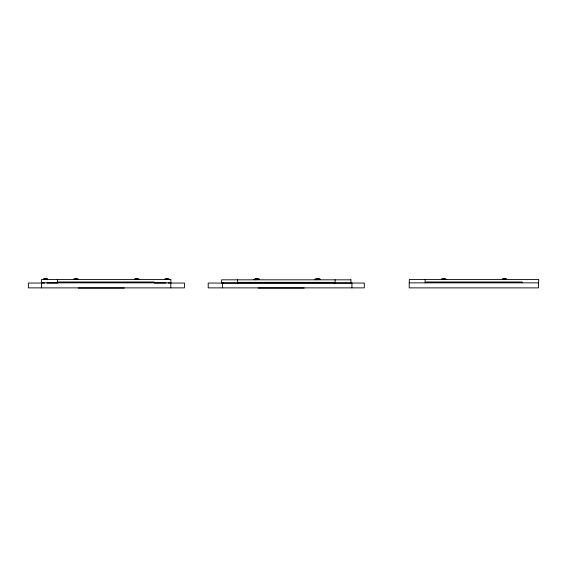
<?xml version="1.0" encoding="UTF-8"?>
<svg xmlns="http://www.w3.org/2000/svg" width="567" height="567" viewBox="0 0 567 567"><rect width="100%" height="100%" fill="white"/><g stroke="black" fill="none" stroke-linecap="round" stroke-linejoin="round"><path stroke-width="0.85" d="M43.616 278.929L47.486 278.929M74.036 278.929L77.913 278.929M134.755 278.929L138.624 278.929M165.032 278.929L168.902 278.929M255.171 278.929L259.041 278.929M315.883 278.929L319.76 278.929M441.806 278.929L445.676 278.929M502.525 278.929L506.395 278.929M43.376 279.127L47.727 279.127M73.802 279.127L78.147 279.127M134.521 279.127L138.865 279.127M164.791 279.127L169.143 279.127M254.93 279.127L259.275 279.127M315.649 279.127L319.994 279.127M441.565 279.127L445.917 279.127M502.284 279.127L506.636 279.127M253.966 279.269L255.405 279.269M314.657 279.269L316.095 279.269M253.732 279.474L259.275 279.474M314.416 279.474L319.994 279.474M41.462 282.841L170.88 282.841M44.616 283.046L28.35 283.046L28.35 287.873L184.452 287.873L184.452 283.046L168.179 283.046M46.763 283.046L57.387 283.046M154.642 283.046L166.032 283.046M223.072 283.046L208.202 283.046L208.202 287.873L364.305 287.873L364.305 283.046L350.406 283.046M78.232 288.071L124.386 288.071M258.091 288.071L304.238 288.071M538.558 282.841L538.558 287.873L409.225 287.873L409.225 282.841L538.65 282.841L538.65 279.474L409.296 279.474L409.296 282.841M522.087 282.841L522.087 282.005L425.86 282.005L425.86 282.841M505.126 278.929L503.794 278.929M444.408 278.929L443.082 278.929M425.137 279.474L425.137 282.841M351.923 287.873L351.923 282.841L222.59 282.841L222.59 287.873M335.104 279.815L335.104 283.188M334.374 283.188L334.374 282.352L238.147 282.352L238.147 283.188M318.484 278.929L317.159 278.929M315.932 279.269L315.932 279.815M257.765 278.929L256.44 278.929M255.242 279.269L255.242 279.815M237.424 279.815L237.424 283.188M170.795 287.873L170.88 279.474L41.526 279.474L41.462 287.873M167.634 278.929L166.301 278.929M154.316 282.841L154.316 282.005L58.089 282.005L58.089 282.841M137.356 278.929L136.03 278.929M76.637 278.929L75.312 278.929M57.366 279.474L57.366 282.841M46.218 278.929L44.892 278.929M350.938 279.815L221.584 279.815L221.584 283.188L350.938 283.188L350.938 279.815"/></g></svg>
